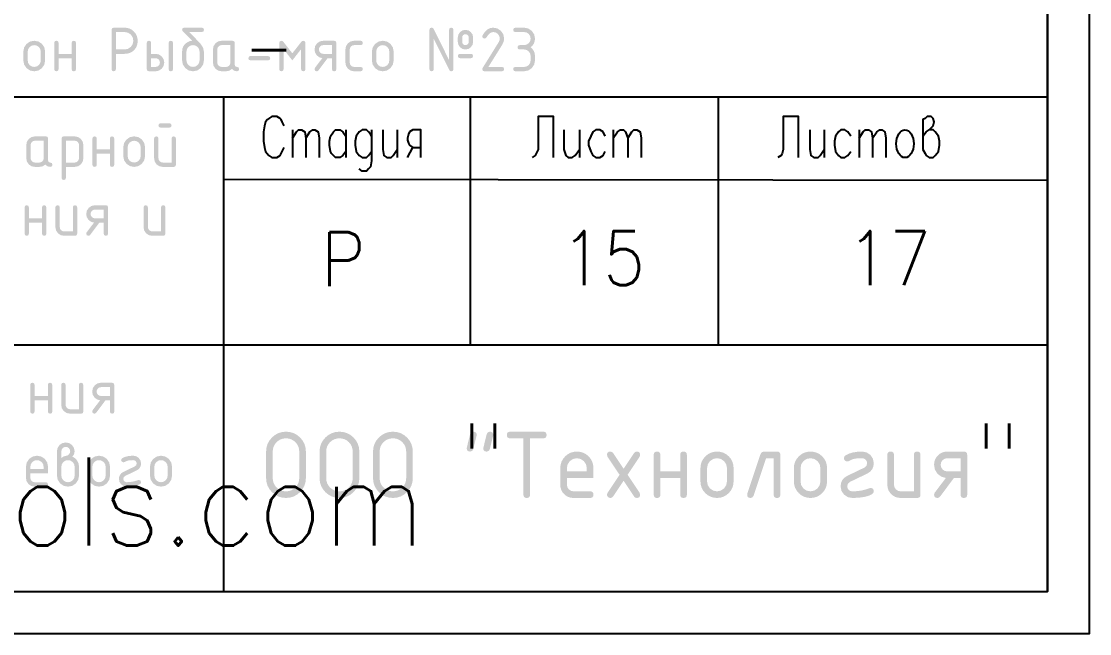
# Model space of a CAD drawing. Header units: millimetres. Extents: x 0 to 420, y 0 to 297.
# Drawn here: x 376.11 to 420.07, y 0 to 25.21 of the extents above; entities that cross this region are included whole.
import ezdxf

# ---------------------------------------------------------------- set-up
doc = ezdxf.new("R2010")
doc.units = ezdxf.units.MM
doc.layers.get('0').update_dxf_attribs({"linetype": 'CONTINUOUS'})
doc.styles.get("Standard").update_dxf_attribs({"font": 'STANDARD'})

# ---------------------------------------------------------------- blocks, each defined once
blk = doc.blocks.new('ABViewer')
at = {"color": 0, "true_color": 0x000001, "insert": (0, 0), "char_height": 0.05, "attachment_point": 1}
blk.add_mtext('ABViewer 16 trial version - www.cadsofttools.com', dxfattribs=at)

msp = doc.modelspace()

# ---------------------------------------------------------------- hatches: boundary and pattern name
at = {"true_color": 0x000007}
h = msp.add_hatch(color=0, dxfattribs=at)
h.paths.add_polyline_path([(379.913331, 24.952871), (380.362571, 24.952871), (380.470463, 24.942966), (380.570035, 24.913321), (380.661235, 24.864039), (380.744012, 24.795223), (380.812742, 24.712446), (380.861834, 24.621246), (380.89129, 24.521674), (380.901109, 24.413782), (380.891712, 24.299569), (380.863557, 24.196672), (380.816695, 24.105041), (380.751178, 24.024624), (380.670769, 23.959193), (380.579199, 23.912521), (380.476466, 23.884555), (380.362571, 23.875245), (380.003179, 23.875245), (380.003179, 23.246308), (379.980579, 23.178853), (379.913331, 23.15646), (379.845876, 23.178853), (379.823483, 23.246308), (379.823483, 24.863023), (379.845876, 24.930271)], flags=0)
h.paths.add_polyline_path([(380.003179, 24.773175), (380.003179, 24.05439), (380.362571, 24.05439), (380.501477, 24.080435), (380.617233, 24.15857), (380.695367, 24.274394), (380.721412, 24.413782), (380.695367, 24.552964), (380.617233, 24.668995), (380.501477, 24.74713), (380.362571, 24.773175)], flags=0)
h = msp.add_hatch(color=0, dxfattribs=at)
h.paths.add_polyline_path([(383.626227, 23.964542), (383.626227, 23.605701), (383.593292, 23.432619), (383.495038, 23.287649), (383.349931, 23.189189), (383.177538, 23.15646), (383.004457, 23.189189), (382.859487, 23.287649), (382.761026, 23.432619), (382.728298, 23.605701), (382.728298, 23.964542), (382.742784, 24.091054), (382.786313, 24.199428), (382.858987, 24.289716), (382.960911, 24.361968), (383.053859, 24.400691), (383.140607, 24.413782), (382.745937, 24.808452), (382.728298, 24.861369), (382.750691, 24.929858), (382.818146, 24.952871), (383.538033, 24.952871), (383.605281, 24.930271), (383.627881, 24.863023), (383.605281, 24.795568), (383.538033, 24.773175), (383.027608, 24.773175), (383.479604, 24.298027), (383.589503, 24.137072)], flags=0)
h.paths.add_polyline_path([(383.446531, 23.605701), (383.446531, 23.964542), (383.426756, 24.067964), (383.367707, 24.155262), (383.280478, 24.214311), (383.177538, 24.234086), (383.073703, 24.214311), (382.986818, 24.155262), (382.927562, 24.067964), (382.907994, 23.964542), (382.907994, 23.605701), (382.927493, 23.501176), (382.986266, 23.414429), (383.073014, 23.355656), (383.177538, 23.336156), (383.280478, 23.355725), (383.367707, 23.41498), (383.426756, 23.501866)], flags=0)
h = msp.add_hatch(color=0, dxfattribs=at)
h.paths.add_polyline_path([(393.079554, 24.899403), (393.715105, 23.61893), (393.715105, 24.863023), (393.737498, 24.930271), (393.804953, 24.952871), (393.872201, 24.930271), (393.894801, 24.863023), (393.894801, 23.246308), (393.872201, 23.178853), (393.804953, 23.15646), (393.756653, 23.167622), (393.726129, 23.201109), (393.086719, 24.48985), (393.086719, 23.246308), (393.06412, 23.178853), (392.996871, 23.15646), (392.929416, 23.178853), (392.907023, 23.246308), (392.907023, 24.863023), (392.929416, 24.930271), (392.996871, 24.952871), (393.046067, 24.939366)], flags=0)
h.paths.add_polyline_path([(394.613586, 23.695549), (394.164345, 23.695549), (394.09689, 23.717942), (394.074497, 23.785397), (394.09689, 23.852645), (394.164345, 23.875245), (394.613586, 23.875245), (394.680834, 23.852645), (394.703434, 23.785397), (394.680834, 23.717942)], flags=0)
h.paths.add_polyline_path([(394.523738, 24.369134), (394.523738, 24.54883), (394.513816, 24.600162), (394.48405, 24.643639), (394.440504, 24.673405), (394.38869, 24.683327), (394.336876, 24.673405), (394.29333, 24.643639), (394.26384, 24.600162), (394.254193, 24.54883), (394.254193, 24.369134), (394.26384, 24.316148), (394.29333, 24.272671), (394.336876, 24.243663), (394.38869, 24.234086), (394.440504, 24.243732), (394.48405, 24.273222), (394.513816, 24.317044)], flags=0)
h.paths.add_polyline_path([(394.703434, 24.369134), (394.680352, 24.248073), (394.611381, 24.146443), (394.509544, 24.077265), (394.38869, 24.05439), (394.267629, 24.077265), (394.165999, 24.146443), (394.097304, 24.248073), (394.074497, 24.369134), (394.074497, 24.54883), (394.097304, 24.669615), (394.165999, 24.77097), (394.267629, 24.839941), (394.38869, 24.863023), (394.509544, 24.839941), (394.611381, 24.77097), (394.680352, 24.669615), (394.703434, 24.54883)], flags=0)
for points in [[(395.53206, 24.952871), (395.704453, 24.919867), (395.84956, 24.82113), (395.947814, 24.676023), (395.980749, 24.50363), (395.960217, 24.374991), (395.89917, 24.24511), (395.333072, 23.336156), (395.890901, 23.336156), (395.95815, 23.313557), (395.980749, 23.246308), (395.95815, 23.178853), (395.890901, 23.15646), (395.172668, 23.15646), (395.105213, 23.178853), (395.08282, 23.246308), (395.097703, 23.298123), (395.756405, 24.355353), (395.789891, 24.428458), (395.801053, 24.50363), (395.781278, 24.607052), (395.72223, 24.694351), (395.635, 24.7534), (395.53206, 24.773175), (395.457121, 24.759024), (395.38523, 24.716606), (395.316337, 24.645973), (395.250389, 24.547176), (395.218557, 24.514448), (395.172668, 24.50363), (395.105213, 24.526024), (395.08282, 24.593478), (395.091088, 24.63041), (395.181229, 24.771487), (395.284702, 24.872256), (395.401612, 24.932717)], [(396.801509, 24.05439), (396.621813, 24.05439), (396.554358, 24.076783), (396.531965, 24.144238), (396.554358, 24.211486), (396.621813, 24.234086), (396.801509, 24.234086), (396.905345, 24.253585), (396.99223, 24.312359), (397.050797, 24.399106), (397.070503, 24.50363), (397.050728, 24.607052), (396.991679, 24.694351), (396.904449, 24.7534), (396.801509, 24.773175), (396.442117, 24.773175), (396.374662, 24.795568), (396.352269, 24.863023), (396.374662, 24.930271), (396.442117, 24.952871), (396.801509, 24.952871), (396.973902, 24.919798), (397.119009, 24.820579), (397.217264, 24.675334), (397.250199, 24.50363), (397.238942, 24.397401), (397.205206, 24.302023), (397.149042, 24.217601), (397.070503, 24.144238), (397.149042, 24.070651), (397.205206, 23.986315), (397.238942, 23.89123), (397.250199, 23.785397), (397.250199, 23.605701), (397.217126, 23.432619), (397.117907, 23.287649), (396.972731, 23.189189), (396.801509, 23.15646), (396.442117, 23.15646), (396.374662, 23.178853), (396.352269, 23.246308), (396.374662, 23.313557), (396.442117, 23.336156), (396.801509, 23.336156), (396.905345, 23.355656), (396.99223, 23.414429), (397.050797, 23.501176), (397.070503, 23.605701), (397.070503, 23.785397), (397.050728, 23.888336), (396.991679, 23.975566), (396.904449, 24.034615)], [(377.644424, 23.695549), (377.644424, 23.246308), (377.621824, 23.178853), (377.554576, 23.15646), (377.487121, 23.178853), (377.464728, 23.246308), (377.464728, 24.323934), (377.487121, 24.391182), (377.554576, 24.413782), (377.621824, 24.391182), (377.644424, 24.323934), (377.644424, 23.875245), (378.182961, 23.875245), (378.182961, 24.323934), (378.205354, 24.391182), (378.272809, 24.413782), (378.340058, 24.391182), (378.362657, 24.323934), (378.362657, 23.246308), (378.340058, 23.178853), (378.272809, 23.15646), (378.205354, 23.178853), (378.182961, 23.246308), (378.182961, 23.695549)], [(387.265192, 23.605701), (386.905799, 24.065414), (386.905799, 23.246308), (386.883199, 23.178853), (386.815951, 23.15646), (386.748496, 23.178853), (386.726103, 23.246308), (386.726103, 24.323934), (386.748496, 24.391182), (386.815951, 24.413782), (386.860668, 24.399382), (386.905799, 24.356456), (387.265192, 23.896742), (387.624033, 24.356456), (387.668957, 24.399382), (387.713881, 24.413782), (387.781129, 24.391182), (387.803729, 24.323934), (387.803729, 23.246308), (387.781129, 23.178853), (387.713881, 23.15646), (387.646426, 23.178853), (387.624033, 23.246308), (387.624033, 24.065414)], [(389.627656, 24.05439), (389.627656, 23.515853), (389.640885, 23.447088), (389.680573, 23.389073), (389.738588, 23.349386), (389.807352, 23.336156), (390.076345, 23.336156), (390.143593, 23.313557), (390.166193, 23.246308), (390.143593, 23.178853), (390.076345, 23.15646), (389.807352, 23.15646), (389.667964, 23.182505), (389.55214, 23.26064), (389.474005, 23.376464), (389.44796, 23.515853), (389.44796, 24.05439), (389.474005, 24.193572), (389.55214, 24.309603), (389.667964, 24.387737), (389.807352, 24.413782), (390.076345, 24.413782), (390.143593, 24.391182), (390.166193, 24.323934), (390.143593, 24.256479), (390.076345, 24.234086), (389.807352, 24.234086), (389.737899, 24.220926), (389.680021, 24.181721), (389.64061, 24.12343)], [(386.264735, 23.605701), (385.546502, 23.605701), (385.479047, 23.628094), (385.456654, 23.695549), (385.479047, 23.762797), (385.546502, 23.785397), (386.264735, 23.785397), (386.331984, 23.762797), (386.354583, 23.695549), (386.331984, 23.628094)], [(379.217555, 19.758422), (379.217555, 19.309181), (379.194955, 19.241726), (379.127707, 19.219333), (379.060252, 19.241726), (379.037859, 19.309181), (379.037859, 20.386807), (379.060252, 20.454055), (379.127707, 20.476655), (379.194955, 20.454055), (379.217555, 20.386807), (379.217555, 19.938118), (379.756092, 19.938118), (379.756092, 20.386807), (379.778485, 20.454055), (379.84594, 20.476655), (379.913189, 20.454055), (379.935788, 20.386807), (379.935788, 19.309181), (379.913189, 19.241726), (379.84594, 19.219333), (379.778485, 19.241726), (379.756092, 19.309181), (379.756092, 19.758422)], [(376.424619, 16.921961), (376.424619, 16.472721), (376.40202, 16.405266), (376.334771, 16.382873), (376.267316, 16.405266), (376.244923, 16.472721), (376.244923, 17.550347), (376.267316, 17.617595), (376.334771, 17.640195), (376.40202, 17.617595), (376.424619, 17.550347), (376.424619, 17.101658), (376.963157, 17.101658), (376.963157, 17.550347), (376.98555, 17.617595), (377.053005, 17.640195), (377.120253, 17.617595), (377.142853, 17.550347), (377.142853, 16.472721), (377.120253, 16.405266), (377.053005, 16.382873), (376.98555, 16.405266), (376.963157, 16.472721), (376.963157, 16.921961)], [(378.412302, 17.550347), (378.412302, 16.472721), (378.389702, 16.405266), (378.322454, 16.382873), (377.873765, 16.382873), (377.734376, 16.408918), (377.618552, 16.487053), (377.540417, 16.602877), (377.514372, 16.742265), (377.514372, 17.550347), (377.536766, 17.617595), (377.60422, 17.640195), (377.671469, 17.617595), (377.694069, 17.550347), (377.694069, 16.742265), (377.707298, 16.673501), (377.746985, 16.615486), (377.805001, 16.575798), (377.873765, 16.562569), (378.232606, 16.562569), (378.232606, 17.550347), (378.254999, 17.617595), (378.322454, 17.640195), (378.389702, 17.617595)], [(382.040506, 17.550347), (382.040506, 16.472721), (382.017906, 16.405266), (381.950658, 16.382873), (381.501969, 16.382873), (381.36258, 16.408918), (381.246756, 16.487053), (381.168621, 16.602877), (381.142577, 16.742265), (381.142577, 17.550347), (381.16497, 17.617595), (381.232425, 17.640195), (381.299673, 17.617595), (381.322273, 17.550347), (381.322273, 16.742265), (381.335502, 16.673501), (381.375189, 16.615486), (381.433205, 16.575798), (381.501969, 16.562569), (381.86081, 16.562569), (381.86081, 17.550347), (381.883203, 17.617595), (381.950658, 17.640195), (382.017906, 17.617595)], [(376.659814, 9.604571), (376.659814, 9.149818), (376.637077, 9.081605), (376.568864, 9.058868), (376.500651, 9.081605), (376.477913, 9.149818), (376.477913, 10.241224), (376.500651, 10.309437), (376.568864, 10.332175), (376.637077, 10.309437), (376.659814, 10.241224), (376.659814, 9.786472), (377.205518, 9.786472), (377.205518, 10.241224), (377.228255, 10.309437), (377.296468, 10.332175), (377.364681, 10.309437), (377.387419, 10.241224), (377.387419, 9.149818), (377.364681, 9.081605), (377.296468, 9.058868), (377.228255, 9.081605), (377.205518, 9.149818), (377.205518, 9.604571)], [(378.663245, 10.241224), (378.663245, 9.149818), (378.640507, 9.081605), (378.572294, 9.058868), (378.117541, 9.058868), (377.976499, 9.08505), (377.859022, 9.16415), (377.779922, 9.281628), (377.753739, 9.42267), (377.753739, 10.241224), (377.776477, 10.309437), (377.84469, 10.332175), (377.912903, 10.309437), (377.93564, 10.241224), (377.93564, 9.42267), (377.948939, 9.353285), (377.989108, 9.294237), (378.048157, 9.254067), (378.117541, 9.240769), (378.481344, 9.240769), (378.481344, 10.241224), (378.504081, 10.309437), (378.572294, 10.332175), (378.640507, 10.309437)], [(396.090654, 8.179773), (396.099146, 8.239183), (396.124691, 8.281748), (396.167393, 8.307362), (396.227355, 8.315923), (397.591613, 8.315923), (397.651023, 8.307362), (397.693588, 8.281748), (397.719202, 8.239183), (397.727763, 8.179773), (397.719202, 8.119811), (397.693588, 8.077109), (397.651023, 8.051564), (397.591613, 8.043071), (397.04591, 8.043071), (397.04591, 5.724109), (397.03734, 5.664147), (397.011665, 5.621445), (396.968938, 5.595899), (396.909208, 5.587407), (396.849565, 5.595899), (396.807027, 5.621445), (396.781542, 5.664147), (396.773058, 5.724109), (396.773058, 8.043071), (396.227355, 8.043071), (396.167393, 8.051564), (396.124691, 8.077109), (396.099146, 8.119811)], [(401.060916, 6.542663), (401.554805, 5.800176), (401.577405, 5.724109), (401.568844, 5.664147), (401.543229, 5.621445), (401.500665, 5.595899), (401.441255, 5.587407), (401.375522, 5.602359), (401.327153, 5.64749), (400.895552, 6.29627), (400.463399, 5.64749), (400.415305, 5.602359), (400.349848, 5.587407), (400.297483, 5.597398), (400.253386, 5.627646), (400.223138, 5.671743), (400.213147, 5.724109), (400.235747, 5.800176), (400.730187, 6.542663), (400.235747, 7.284599), (400.213147, 7.361218), (400.221639, 7.420629), (400.247185, 7.463193), (400.289887, 7.488807), (400.349848, 7.497368), (400.415305, 7.48221), (400.463399, 7.437286), (400.895552, 6.79071), (401.327153, 7.437286), (401.375522, 7.48221), (401.441255, 7.497368), (401.500665, 7.488911), (401.543229, 7.463606), (401.568844, 7.421559), (401.577405, 7.362872), (401.554805, 7.284599)], [(402.408692, 6.405962), (402.408692, 5.724109), (402.400131, 5.664147), (402.374517, 5.621445), (402.331952, 5.595899), (402.272542, 5.587407), (402.21258, 5.595899), (402.169878, 5.621445), (402.144333, 5.664147), (402.13584, 5.724109), (402.13584, 7.361218), (402.144333, 7.420629), (402.169878, 7.463193), (402.21258, 7.488807), (402.272542, 7.497368), (402.331952, 7.488807), (402.374517, 7.463193), (402.400131, 7.420629), (402.408692, 7.361218), (402.408692, 6.678814), (403.227247, 6.678814), (403.227247, 7.361218), (403.235739, 7.420629), (403.261284, 7.463193), (403.303986, 7.488807), (403.363948, 7.497368), (403.423359, 7.488807), (403.465923, 7.463193), (403.491537, 7.420629), (403.500098, 7.361218), (403.500098, 5.724109), (403.491537, 5.664147), (403.465923, 5.621445), (403.423359, 5.595899), (403.363948, 5.587407), (403.303986, 5.595899), (403.261284, 5.621445), (403.235739, 5.664147), (403.227247, 5.724109), (403.227247, 6.405962)], [(406.663632, 7.497368), (407.209335, 7.497368), (407.268746, 7.488807), (407.31131, 7.463193), (407.336924, 7.420629), (407.345485, 7.361218), (407.345485, 5.724109), (407.336924, 5.664147), (407.31131, 5.621445), (407.268746, 5.595899), (407.209335, 5.587407), (407.149373, 5.595899), (407.106671, 5.621445), (407.081126, 5.664147), (407.072634, 5.724109), (407.072634, 7.224517), (406.760646, 7.224517), (406.245811, 5.680563), (406.198199, 5.610627), (406.117929, 5.587407), (406.057967, 5.596003), (406.015265, 5.621858), (405.989719, 5.665077), (405.981227, 5.725762), (405.987291, 5.767103), (406.52693, 7.386023), (406.579778, 7.469394)], [(411.054722, 5.99696), (411.114132, 5.988391), (411.156697, 5.962716), (411.182311, 5.919988), (411.190872, 5.860259), (411.171579, 5.790461), (411.114253, 5.73844), (410.965011, 5.672286), (410.780217, 5.625097), (410.559868, 5.596821), (410.303967, 5.587407), (410.120136, 5.622203), (409.966072, 5.726865), (409.86141, 5.880929), (409.826614, 6.06476), (409.843667, 6.204062), (409.894827, 6.322591), (409.980093, 6.420242), (410.099466, 6.496913), (410.806675, 6.838115), (410.890046, 6.910048), (410.91802, 7.020016), (410.902862, 7.098426), (410.857938, 7.164434), (410.79193, 7.209358), (410.713519, 7.224517), (410.51019, 7.217213), (410.368459, 7.195853), (410.27048, 7.16154), (410.163407, 7.104903), (410.099466, 7.088367), (410.048961, 7.098702), (410.004657, 7.129708), (409.973651, 7.174012), (409.963315, 7.224517), (409.98123, 7.291627), (410.035525, 7.344682), (410.167816, 7.411327), (410.324913, 7.459059), (410.506814, 7.487774), (410.713519, 7.497368), (410.897143, 7.462366), (411.051414, 7.357911), (411.15587, 7.203639), (411.190872, 7.020016), (411.173629, 6.880481), (411.12197, 6.761978), (411.035998, 6.664456), (410.915815, 6.587863), (410.215221, 6.251071), (410.128404, 6.176519), (410.099466, 6.06476), (410.114417, 5.986349), (410.159548, 5.920341), (410.225556, 5.875211), (410.303967, 5.860259), (410.497124, 5.868122), (410.678035, 5.891747), (410.846647, 5.931185), (411.002908, 5.986487)], [(413.113565, 7.361218), (413.113565, 5.724109), (413.105004, 5.664147), (413.07939, 5.621445), (413.036826, 5.595899), (412.977415, 5.587407), (412.295011, 5.587407), (412.184621, 5.597243), (412.083275, 5.626819), (411.990921, 5.676239), (411.907506, 5.745606), (411.838139, 5.82902), (411.788719, 5.921375), (411.759143, 6.022721), (411.749308, 6.13311), (411.749308, 7.361218), (411.7578, 7.420629), (411.783345, 7.463193), (411.826047, 7.488807), (411.886009, 7.497368), (411.94542, 7.488807), (411.987984, 7.463193), (412.013598, 7.420629), (412.022159, 7.361218), (412.022159, 6.13311), (412.042141, 6.029275), (412.102637, 5.940736), (412.191175, 5.88024), (412.295011, 5.860259), (412.840714, 5.860259), (412.840714, 7.361218), (412.849206, 7.420629), (412.874751, 7.463193), (412.917453, 7.488807), (412.977415, 7.497368), (413.036826, 7.488807), (413.07939, 7.463193), (413.105004, 7.420629)], [(380.948408, 6.325926), (381.016621, 6.303188), (381.039358, 6.234975), (381.026612, 6.18826), (380.988647, 6.153946), (380.889126, 6.109815), (380.765887, 6.078292), (380.618979, 6.059379), (380.448456, 6.053074), (380.32581, 6.076294), (380.223009, 6.146229), (380.153073, 6.249031), (380.129853, 6.371676), (380.141222, 6.464384), (380.175328, 6.543242), (380.232173, 6.608251), (380.311754, 6.659411), (380.783043, 6.887063), (380.838854, 6.935087), (380.857457, 7.00833), (380.84726, 7.06042), (380.817219, 7.104242), (380.773397, 7.134283), (380.721307, 7.14448), (380.585639, 7.139588), (380.490899, 7.125188), (380.354749, 7.064554), (380.311754, 7.05353), (380.248364, 7.08109), (380.220804, 7.14448), (380.232862, 7.189198), (380.269311, 7.224406), (380.357376, 7.268943), (380.462029, 7.300819), (380.583322, 7.319982), (380.721307, 7.326381), (380.843677, 7.302955), (380.946203, 7.233226), (381.015932, 7.1307), (381.039358, 7.00833), (381.027895, 6.915226), (380.993539, 6.836075), (380.936341, 6.77098), (380.856355, 6.720044), (380.388924, 6.4957), (380.330909, 6.445677), (380.311754, 6.371676), (380.321676, 6.318829), (380.351442, 6.274663), (380.395608, 6.244897), (380.448456, 6.234975), (380.697674, 6.256059), (380.914233, 6.319311)]]:
    msp.add_hatch(color=0, dxfattribs=at).paths.add_polyline_path(points, flags=0)
h = msp.add_hatch(color=0, dxfattribs=at)
h.paths.add_polyline_path([(376.195278, 23.605701), (376.195278, 23.964542), (376.228007, 24.137417), (376.326468, 24.282593), (376.471437, 24.380847), (376.644519, 24.413782), (376.818496, 24.381192), (376.963121, 24.283695), (377.060618, 24.139001), (377.093208, 23.964542), (377.093208, 23.605701), (377.060273, 23.432619), (376.962019, 23.287649), (376.816912, 23.189189), (376.644519, 23.15646), (376.471437, 23.189189), (376.326468, 23.287649), (376.228007, 23.432619)], flags=0)
h.paths.add_polyline_path([(376.913512, 23.605701), (376.913512, 23.964542), (376.893737, 24.067964), (376.834688, 24.155262), (376.747458, 24.214311), (376.644519, 24.234086), (376.540684, 24.214311), (376.453798, 24.155262), (376.394543, 24.067964), (376.374975, 23.964542), (376.374975, 23.605701), (376.394474, 23.501176), (376.453247, 23.414429), (376.539995, 23.355656), (376.644519, 23.336156), (376.747458, 23.355725), (376.834688, 23.41498), (376.893737, 23.501866)], flags=0)
h = msp.add_hatch(color=0, dxfattribs=at)
h.paths.add_polyline_path([(381.994124, 23.515853), (381.968079, 23.376464), (381.889944, 23.26064), (381.774189, 23.182505), (381.635283, 23.15646), (381.365738, 23.15646), (381.298283, 23.178853), (381.27589, 23.246308), (381.27589, 24.323934), (381.298283, 24.391182), (381.365738, 24.413782), (381.432987, 24.391182), (381.455586, 24.323934), (381.455586, 23.875245), (381.635283, 23.875245), (381.774189, 23.8492), (381.889944, 23.771065), (381.968079, 23.655034)], flags=0)
h.paths.add_polyline_path([(381.814979, 23.515853), (381.801887, 23.585788), (381.763164, 23.643735), (381.705218, 23.682457), (381.635283, 23.695549), (381.455586, 23.695549), (381.455586, 23.336156), (381.635283, 23.336156), (381.704047, 23.34911), (381.762062, 23.388522), (381.80175, 23.446399)], flags=0)
h.paths.add_polyline_path([(382.17382, 24.323934), (382.196213, 24.391182), (382.263668, 24.413782), (382.330916, 24.391182), (382.353516, 24.323934), (382.353516, 23.246308), (382.330916, 23.178853), (382.263668, 23.15646), (382.196213, 23.178853), (382.17382, 23.246308)], flags=0)
h = msp.add_hatch(color=0, dxfattribs=at)
h.paths.add_polyline_path([(384.71598, 24.234086), (384.357139, 24.234086), (384.287686, 24.220926), (384.229809, 24.181721), (384.190397, 24.12343), (384.177443, 24.05439), (384.177443, 23.515853), (384.190672, 23.447088), (384.23036, 23.389073), (384.288375, 23.349386), (384.357139, 23.336156), (384.536836, 23.336156), (384.6056, 23.34911), (384.663615, 23.388522), (384.70282, 23.446399), (384.71598, 23.515853)], flags=0)
h.paths.add_polyline_path([(385.075373, 23.246308), (385.052773, 23.178853), (384.985525, 23.15646), (384.871354, 23.180162), (384.779921, 23.25182), (384.669541, 23.180162), (384.536836, 23.15646), (384.357139, 23.15646), (384.217751, 23.182505), (384.101927, 23.26064), (384.023792, 23.376464), (383.997747, 23.515853), (383.997747, 24.05439), (384.023792, 24.193572), (384.101927, 24.309603), (384.217751, 24.387737), (384.357139, 24.413782), (384.805829, 24.413782), (384.873077, 24.391182), (384.895677, 24.323934), (384.895677, 23.426005), (384.91807, 23.35855), (384.985525, 23.336156), (385.052773, 23.313557)], flags=0)
h = msp.add_hatch(color=0, dxfattribs=at)
h.paths.add_polyline_path([(388.498215, 23.698305), (388.371367, 23.735443), (388.26891, 23.815162), (388.200973, 23.925268), (388.178511, 24.05439), (388.204555, 24.193572), (388.28269, 24.309603), (388.398514, 24.387737), (388.537903, 24.413782), (388.986592, 24.413782), (389.05384, 24.391182), (389.07644, 24.323934), (389.07644, 23.246308), (389.05384, 23.178853), (388.986592, 23.15646), (388.919137, 23.178853), (388.896744, 23.246308), (388.896744, 23.695549), (388.714843, 23.695549), (388.340568, 23.193392), (388.308597, 23.165624), (388.268359, 23.15646), (388.200904, 23.178853), (388.178511, 23.246308), (388.196149, 23.300879)], flags=0)
h.paths.add_polyline_path([(388.358207, 24.05439), (388.371436, 23.986108), (388.411123, 23.928162), (388.469139, 23.888474), (388.537903, 23.875245), (388.896744, 23.875245), (388.896744, 24.234086), (388.537903, 24.234086), (388.46845, 24.220926), (388.410572, 24.181721), (388.37116, 24.12343)], flags=0)
h = msp.add_hatch(color=0, dxfattribs=at)
h.paths.add_polyline_path([(390.537265, 23.605701), (390.537265, 23.964542), (390.569994, 24.137417), (390.668455, 24.282593), (390.813424, 24.380847), (390.986506, 24.413782), (391.160483, 24.381192), (391.305108, 24.283695), (391.402605, 24.139001), (391.435195, 23.964542), (391.435195, 23.605701), (391.40226, 23.432619), (391.304006, 23.287649), (391.158899, 23.189189), (390.986506, 23.15646), (390.813424, 23.189189), (390.668455, 23.287649), (390.569994, 23.432619)], flags=0)
h.paths.add_polyline_path([(391.255499, 23.605701), (391.255499, 23.964542), (391.235724, 24.067964), (391.176675, 24.155262), (391.089445, 24.214311), (390.986506, 24.234086), (390.882671, 24.214311), (390.795785, 24.155262), (390.73653, 24.067964), (390.716962, 23.964542), (390.716962, 23.605701), (390.736461, 23.501176), (390.795234, 23.414429), (390.881982, 23.355656), (390.986506, 23.336156), (391.089445, 23.355725), (391.176675, 23.41498), (391.235724, 23.501866)], flags=0)
h = msp.add_hatch(color=0, dxfattribs=at)
h.paths.add_polyline_path([(382.474687, 20.386807), (382.474687, 19.309181), (382.452087, 19.241726), (382.384839, 19.219333), (381.93615, 19.219333), (381.796761, 19.245378), (381.680937, 19.323513), (381.602802, 19.439337), (381.576757, 19.578726), (381.576757, 20.386807), (381.59915, 20.454055), (381.666605, 20.476655), (381.733854, 20.454055), (381.756453, 20.386807), (381.756453, 19.578726), (381.769683, 19.509962), (381.80937, 19.451946), (381.867385, 19.412259), (381.93615, 19.399029), (382.294991, 19.399029), (382.294991, 20.386807), (382.317384, 20.454055), (382.384839, 20.476655), (382.452087, 20.454055)], flags=0)
h.paths.add_polyline_path([(382.20404, 20.836048), (381.846301, 20.836048), (381.778846, 20.858441), (381.756453, 20.925896), (381.778846, 20.993144), (381.846301, 21.015744), (382.20404, 21.015744), (382.271288, 20.993144), (382.293888, 20.925896), (382.271288, 20.858441)], flags=0)
h = msp.add_hatch(color=0, dxfattribs=at)
h.paths.add_polyline_path([(377.034235, 20.296959), (376.675394, 20.296959), (376.605941, 20.283799), (376.548064, 20.244594), (376.508652, 20.186303), (376.495698, 20.117263), (376.495698, 19.578726), (376.508927, 19.509962), (376.548615, 19.451946), (376.60663, 19.412259), (376.675394, 19.399029), (376.85509, 19.399029), (376.923855, 19.411983), (376.98187, 19.451395), (377.021075, 19.509272), (377.034235, 19.578726)], flags=0)
h.paths.add_polyline_path([(377.393628, 19.309181), (377.371028, 19.241726), (377.30378, 19.219333), (377.189609, 19.243036), (377.098176, 19.314693), (376.987796, 19.243036), (376.85509, 19.219333), (376.675394, 19.219333), (376.536006, 19.245378), (376.420182, 19.323513), (376.342047, 19.439337), (376.316002, 19.578726), (376.316002, 20.117263), (376.342047, 20.256445), (376.420182, 20.372476), (376.536006, 20.45061), (376.675394, 20.476655), (377.124084, 20.476655), (377.191332, 20.454055), (377.213932, 20.386807), (377.213932, 19.488878), (377.236325, 19.421423), (377.30378, 19.399029), (377.371028, 19.37643)], flags=0)
h = msp.add_hatch(color=0, dxfattribs=at)
h.paths.add_polyline_path([(377.768409, 20.386807), (377.790803, 20.454055), (377.858258, 20.476655), (378.307498, 20.476655), (378.446404, 20.45061), (378.562159, 20.372476), (378.640294, 20.256445), (378.666339, 20.117263), (378.666339, 19.578726), (378.640294, 19.439819), (378.562159, 19.324064), (378.446404, 19.245447), (378.307498, 19.219333), (377.948106, 19.219333), (377.948106, 18.770093), (377.925506, 18.702845), (377.858258, 18.680245), (377.790803, 18.702845), (377.768409, 18.770093)], flags=0)
h.paths.add_polyline_path([(377.948106, 20.296959), (377.948106, 19.399029), (378.307498, 19.399029), (378.376262, 19.411983), (378.434278, 19.451395), (378.473483, 19.509272), (378.486643, 19.578726), (378.486643, 20.117263), (378.473552, 20.187405), (378.434829, 20.245145), (378.377365, 20.283868), (378.307498, 20.296959)], flags=0)
h = msp.add_hatch(color=0, dxfattribs=at)
h.paths.add_polyline_path([(380.307308, 19.668574), (380.307308, 20.027415), (380.340036, 20.20029), (380.438497, 20.345466), (380.583467, 20.44372), (380.756548, 20.476655), (380.930526, 20.444065), (381.075151, 20.346568), (381.172647, 20.201874), (381.205238, 20.027415), (381.205238, 19.668574), (381.172303, 19.495492), (381.074048, 19.350522), (380.928941, 19.252062), (380.756548, 19.219333), (380.583467, 19.252062), (380.438497, 19.350522), (380.340036, 19.495492)], flags=0)
h.paths.add_polyline_path([(381.025541, 19.668574), (381.025541, 20.027415), (381.005767, 20.130837), (380.946718, 20.218135), (380.859488, 20.277184), (380.756548, 20.296959), (380.652713, 20.277184), (380.565828, 20.218135), (380.506572, 20.130837), (380.487004, 20.027415), (380.487004, 19.668574), (380.506503, 19.56405), (380.565277, 19.477302), (380.652024, 19.418529), (380.756548, 19.399029), (380.859488, 19.418598), (380.946718, 19.477853), (381.005767, 19.564739)], flags=0)
h = msp.add_hatch(color=0, dxfattribs=at)
h.paths.add_polyline_path([(379.103527, 16.924718), (378.976678, 16.961856), (378.874221, 17.041575), (378.806284, 17.15168), (378.783822, 17.280803), (378.809867, 17.419984), (378.888001, 17.536015), (379.003825, 17.61415), (379.143214, 17.640195), (379.591903, 17.640195), (379.659152, 17.617595), (379.681751, 17.550347), (379.681751, 16.472721), (379.659152, 16.405266), (379.591903, 16.382873), (379.524448, 16.405266), (379.502055, 16.472721), (379.502055, 16.921961), (379.320154, 16.921961), (378.945879, 16.419804), (378.913908, 16.392037), (378.87367, 16.382873), (378.806215, 16.405266), (378.783822, 16.472721), (378.801461, 16.527291)], flags=0)
h.paths.add_polyline_path([(378.963518, 17.280803), (378.976747, 17.212521), (379.016434, 17.154574), (379.07445, 17.114887), (379.143214, 17.101658), (379.502055, 17.101658), (379.502055, 17.460499), (379.143214, 17.460499), (379.073761, 17.447339), (379.015883, 17.408133), (378.976471, 17.349842)], flags=0)
h = msp.add_hatch(color=0, dxfattribs=at)
h.paths.add_polyline_path([(379.35368, 9.607327), (379.225178, 9.645085), (379.121067, 9.725838), (379.052372, 9.83739), (379.029565, 9.968373), (379.055748, 10.109415), (379.134848, 10.226893), (379.252325, 10.305785), (379.393368, 10.332175), (379.84812, 10.332175), (379.916333, 10.309437), (379.939071, 10.241224), (379.939071, 9.149818), (379.916333, 9.081605), (379.84812, 9.058868), (379.779907, 9.081605), (379.75717, 9.149818), (379.75717, 9.604571), (379.572513, 9.604571), (379.193828, 9.09635), (379.161513, 9.0681), (379.120516, 9.058868), (379.052303, 9.081605), (379.029565, 9.149818), (379.047756, 9.20494)], flags=0)
h.paths.add_polyline_path([(379.211467, 9.968373), (379.224765, 9.898989), (379.264934, 9.83994), (379.323983, 9.79977), (379.393368, 9.786472), (379.75717, 9.786472), (379.75717, 10.150274), (379.393368, 10.150274), (379.323088, 10.137045), (379.264383, 10.097357), (379.224696, 10.038653)], flags=0)
h = msp.add_hatch(color=0, dxfattribs=at)
h.paths.add_polyline_path([(387.549724, 6.405962), (387.549724, 7.497368), (387.53981, 7.607448), (387.510105, 7.70869), (387.460659, 7.801148), (387.391525, 7.884873), (387.3078, 7.954007), (387.215343, 8.003453), (387.1141, 8.033158), (387.00402, 8.043071), (386.893631, 8.033158), (386.792285, 8.003453), (386.69993, 7.954007), (386.616516, 7.884873), (386.547149, 7.801148), (386.497729, 7.70869), (386.468153, 7.607448), (386.458317, 7.497368), (386.458317, 6.405962), (386.468153, 6.295573), (386.497729, 6.194226), (386.547149, 6.101872), (386.616516, 6.018458), (386.69993, 5.949091), (386.792285, 5.899671), (386.893631, 5.870095), (387.00402, 5.860259), (387.1141, 5.870095), (387.215343, 5.899671), (387.3078, 5.949091), (387.391525, 6.018458), (387.460659, 6.101872), (387.510105, 6.194226), (387.53981, 6.295573)], flags=0)
h.paths.add_polyline_path([(387.822575, 6.405962), (387.807589, 6.242664), (387.76263, 6.091769), (387.6877, 5.953276), (387.582796, 5.827186), (387.456706, 5.722283), (387.318213, 5.647352), (387.167318, 5.602393), (387.00402, 5.587407), (386.840723, 5.602393), (386.689828, 5.647352), (386.551335, 5.722283), (386.425244, 5.827186), (386.320341, 5.953276), (386.24541, 6.091769), (386.200452, 6.242664), (386.185466, 6.405962), (386.185466, 7.497368), (386.200452, 7.660666), (386.24541, 7.811561), (386.320341, 7.950054), (386.425244, 8.076144), (386.551335, 8.181047), (386.689828, 8.255978), (386.840723, 8.300937), (387.00402, 8.315923), (387.168033, 8.300954), (387.319384, 8.256116), (387.458024, 8.181513), (387.583899, 8.077247), (387.688165, 7.951372), (387.762768, 7.812732), (387.807606, 7.661381), (387.822575, 7.497368)], flags=0)
h = msp.add_hatch(color=0, dxfattribs=at)
h.paths.add_polyline_path([(389.749524, 6.405962), (389.749524, 7.497368), (389.73961, 7.607448), (389.709905, 7.70869), (389.660459, 7.801148), (389.591325, 7.884873), (389.5076, 7.954007), (389.415143, 8.003453), (389.3139, 8.033158), (389.20382, 8.043071), (389.093431, 8.033158), (388.992085, 8.003453), (388.89973, 7.954007), (388.816316, 7.884873), (388.746949, 7.801148), (388.697529, 7.70869), (388.667953, 7.607448), (388.658117, 7.497368), (388.658117, 6.405962), (388.667953, 6.295573), (388.697529, 6.194226), (388.746949, 6.101872), (388.816316, 6.018458), (388.89973, 5.949091), (388.992085, 5.899671), (389.093431, 5.870095), (389.20382, 5.860259), (389.3139, 5.870095), (389.415143, 5.899671), (389.5076, 5.949091), (389.591325, 6.018458), (389.660459, 6.101872), (389.709905, 6.194226), (389.73961, 6.295573)], flags=0)
h.paths.add_polyline_path([(390.022375, 6.405962), (390.007389, 6.242664), (389.96243, 6.091769), (389.8875, 5.953276), (389.782596, 5.827186), (389.656506, 5.722283), (389.518013, 5.647352), (389.367118, 5.602393), (389.20382, 5.587407), (389.040523, 5.602393), (388.889628, 5.647352), (388.751135, 5.722283), (388.625044, 5.827186), (388.520141, 5.953276), (388.44521, 6.091769), (388.400252, 6.242664), (388.385266, 6.405962), (388.385266, 7.497368), (388.400252, 7.660666), (388.44521, 7.811561), (388.520141, 7.950054), (388.625044, 8.076144), (388.751135, 8.181047), (388.889628, 8.255978), (389.040523, 8.300937), (389.20382, 8.315923), (389.367833, 8.300954), (389.519184, 8.256116), (389.657824, 8.181513), (389.783699, 8.077247), (389.887965, 7.951372), (389.962568, 7.812732), (390.007406, 7.661381), (390.022375, 7.497368)], flags=0)
h = msp.add_hatch(color=0, dxfattribs=at)
h.paths.add_polyline_path([(391.949324, 6.405962), (391.949324, 7.497368), (391.93941, 7.607448), (391.909705, 7.70869), (391.860259, 7.801148), (391.791125, 7.884873), (391.7074, 7.954007), (391.614943, 8.003453), (391.5137, 8.033158), (391.40362, 8.043071), (391.293231, 8.033158), (391.191885, 8.003453), (391.09953, 7.954007), (391.016116, 7.884873), (390.946749, 7.801148), (390.897329, 7.70869), (390.867753, 7.607448), (390.857917, 7.497368), (390.857917, 6.405962), (390.867753, 6.295573), (390.897329, 6.194226), (390.946749, 6.101872), (391.016116, 6.018458), (391.09953, 5.949091), (391.191885, 5.899671), (391.293231, 5.870095), (391.40362, 5.860259), (391.5137, 5.870095), (391.614943, 5.899671), (391.7074, 5.949091), (391.791125, 6.018458), (391.860259, 6.101872), (391.909705, 6.194226), (391.93941, 6.295573)], flags=0)
h.paths.add_polyline_path([(392.222175, 6.405962), (392.207189, 6.242664), (392.16223, 6.091769), (392.0873, 5.953276), (391.982396, 5.827186), (391.856306, 5.722283), (391.717813, 5.647352), (391.566918, 5.602393), (391.40362, 5.587407), (391.240323, 5.602393), (391.089428, 5.647352), (390.950935, 5.722283), (390.824844, 5.827186), (390.719941, 5.953276), (390.64501, 6.091769), (390.600052, 6.242664), (390.585066, 6.405962), (390.585066, 7.497368), (390.600052, 7.660666), (390.64501, 7.811561), (390.719941, 7.950054), (390.824844, 8.076144), (390.950935, 8.181047), (391.089428, 8.255978), (391.240323, 8.300937), (391.40362, 8.315923), (391.567633, 8.300954), (391.718984, 8.256116), (391.857624, 8.181513), (391.983499, 8.077247), (392.087765, 7.951372), (392.162368, 7.812732), (392.207206, 7.661381), (392.222175, 7.497368)], flags=0)
h = msp.add_hatch(color=0, dxfattribs=at)
h.paths.add_polyline_path([(394.713655, 8.315923), (394.773384, 8.307465), (394.816112, 8.282161), (394.841787, 8.240114), (394.850357, 8.181426), (394.845947, 8.1467), (394.709797, 7.600997), (394.664321, 7.523138), (394.577505, 7.497368), (394.517543, 7.50586), (394.474841, 7.531406), (394.449296, 7.574108), (394.440804, 7.63407), (394.449589, 7.676444), (394.475944, 7.787032), (394.519869, 7.965832), (394.581363, 8.212846), (394.626839, 8.290016)], flags=0)
h.paths.add_polyline_path([(395.39606, 8.315923), (395.45547, 8.307465), (395.498034, 8.282161), (395.523649, 8.240114), (395.53221, 8.181426), (395.528351, 8.1467), (395.39165, 7.600997), (395.346175, 7.523138), (395.259358, 7.497368), (395.199715, 7.50586), (395.157177, 7.531406), (395.131692, 7.574108), (395.123208, 7.63407), (395.131993, 7.676444), (395.158348, 7.787032), (395.202273, 7.965832), (395.263768, 8.212846), (395.309243, 8.290016)], flags=0)
h = msp.add_hatch(color=0, dxfattribs=at)
h.paths.add_polyline_path([(377.760102, 7.235431), (377.870965, 7.303644), (377.97232, 7.326381), (378.026752, 7.34216), (378.077051, 7.389771), (378.112053, 7.449027), (378.123904, 7.508282), (378.110744, 7.579045), (378.071539, 7.637818), (378.012765, 7.677023), (377.942003, 7.690183), (377.871723, 7.676954), (377.813019, 7.637267), (377.773331, 7.578562), (377.760102, 7.508282)], flags=0)
h.paths.add_polyline_path([(378.214855, 7.28945), (378.327371, 7.221237), (378.413843, 7.122432), (378.469172, 7.002611), (378.487706, 6.871629), (378.487706, 6.507827), (378.454358, 6.332127), (378.354863, 6.185366), (378.207758, 6.086147), (378.032954, 6.053074), (377.857254, 6.086216), (377.710493, 6.185917), (377.611274, 6.333022), (377.578201, 6.507827), (377.578201, 7.508282), (377.604659, 7.649325), (377.684034, 7.766802), (377.801443, 7.845695), (377.942003, 7.872084), (378.083045, 7.84535), (378.200523, 7.7657), (378.279416, 7.64836), (378.305805, 7.508282), (378.283068, 7.384603)], flags=0)
h.paths.add_polyline_path([(378.305805, 6.507827), (378.305805, 6.871629), (378.285961, 6.976153), (378.22643, 7.064554), (378.138374, 7.124361), (378.032954, 7.14448), (377.927534, 7.124361), (377.839477, 7.064554), (377.779946, 6.976153), (377.760102, 6.871629), (377.760102, 6.507827), (377.779946, 6.402407), (377.839477, 6.31435), (377.927534, 6.254819), (378.032954, 6.234975), (378.138374, 6.254888), (378.22643, 6.314901), (378.285961, 6.402889)], flags=0)
h = msp.add_hatch(color=0, dxfattribs=at)
h.paths.add_polyline_path([(398.972858, 7.224517), (398.815279, 7.194407), (398.682919, 7.104352), (398.59314, 6.972129), (398.563305, 6.815515), (398.563305, 6.678814), (399.38186, 6.678814), (399.38186, 6.815515), (399.35175, 6.972129), (399.261695, 7.104352), (399.129472, 7.194407)], flags=0)
h.paths.add_polyline_path([(398.563305, 6.405962), (398.563305, 6.13311), (398.583287, 6.029275), (398.643783, 5.940736), (398.732322, 5.88024), (398.836157, 5.860259), (399.518561, 5.860259), (399.577972, 5.851698), (399.620536, 5.826084), (399.64615, 5.783519), (399.654711, 5.724109), (399.64615, 5.664147), (399.620536, 5.621445), (399.577972, 5.595899), (399.518561, 5.587407), (398.836157, 5.587407), (398.725767, 5.597243), (398.624421, 5.626819), (398.532067, 5.676239), (398.448652, 5.745606), (398.379285, 5.82902), (398.329865, 5.921375), (398.300289, 6.022721), (398.290454, 6.13311), (398.290454, 6.815515), (398.302873, 6.951648), (398.340201, 7.077342), (398.40254, 7.192701), (398.489994, 7.297828), (398.594897, 7.38505), (398.710342, 7.447414), (398.836329, 7.484871), (398.972858, 7.497368), (399.110731, 7.484983), (399.237441, 7.447897), (399.35299, 7.386212), (399.457376, 7.300033), (399.543555, 7.195647), (399.60524, 7.080098), (399.642326, 6.953388), (399.654711, 6.815515), (399.654711, 6.405962)], flags=0)
h = msp.add_hatch(color=0, dxfattribs=at)
h.paths.add_polyline_path([(404.058534, 6.269812), (404.058534, 6.815515), (404.070953, 6.951648), (404.108281, 7.077342), (404.17062, 7.192701), (404.258074, 7.297828), (404.362977, 7.38505), (404.478422, 7.447414), (404.604409, 7.484871), (404.740938, 7.497368), (404.878811, 7.484983), (405.005522, 7.447897), (405.12107, 7.386212), (405.225457, 7.300033), (405.311636, 7.195647), (405.37332, 7.080098), (405.410407, 6.953388), (405.422792, 6.815515), (405.422792, 6.269812), (405.410295, 6.133283), (405.372838, 6.007296), (405.310473, 5.89185), (405.223252, 5.786947), (405.118125, 5.699493), (405.002766, 5.637154), (404.877071, 5.599827), (404.740938, 5.587407), (404.604409, 5.599827), (404.478422, 5.637154), (404.362977, 5.699493), (404.258074, 5.786947), (404.17062, 5.89185), (404.108281, 6.007296), (404.070953, 6.133283)], flags=0)
h.paths.add_polyline_path([(405.14994, 6.269812), (405.14994, 6.815515), (405.11983, 6.972129), (405.029775, 7.104352), (404.897552, 7.194407), (404.740938, 7.224517), (404.58336, 7.194407), (404.450999, 7.104352), (404.36122, 6.972129), (404.331385, 6.815515), (404.331385, 6.269812), (404.360875, 6.111062), (404.449897, 5.97877), (404.582188, 5.889749), (404.740938, 5.860259), (404.897552, 5.890093), (405.029775, 5.979873), (405.11983, 6.112233)], flags=0)
h = msp.add_hatch(color=0, dxfattribs=at)
h.paths.add_polyline_path([(407.903921, 6.269812), (407.903921, 6.815515), (407.91634, 6.951648), (407.953668, 7.077342), (408.016007, 7.192701), (408.103461, 7.297828), (408.208364, 7.38505), (408.323809, 7.447414), (408.449796, 7.484871), (408.586325, 7.497368), (408.724198, 7.484983), (408.850909, 7.447897), (408.966457, 7.386212), (409.070843, 7.300033), (409.157022, 7.195647), (409.218707, 7.080098), (409.255793, 6.953388), (409.268178, 6.815515), (409.268178, 6.269812), (409.255681, 6.133283), (409.218225, 6.007296), (409.15586, 5.89185), (409.068639, 5.786947), (408.963511, 5.699493), (408.848152, 5.637154), (408.722458, 5.599827), (408.586325, 5.587407), (408.449796, 5.599827), (408.323809, 5.637154), (408.208364, 5.699493), (408.103461, 5.786947), (408.016007, 5.89185), (407.953668, 6.007296), (407.91634, 6.133283)], flags=0)
h.paths.add_polyline_path([(408.995327, 6.269812), (408.995327, 6.815515), (408.965217, 6.972129), (408.875162, 7.104352), (408.742939, 7.194407), (408.586325, 7.224517), (408.428747, 7.194407), (408.296386, 7.104352), (408.206607, 6.972129), (408.176772, 6.815515), (408.176772, 6.269812), (408.206262, 6.111062), (408.295284, 5.97877), (408.427575, 5.889749), (408.586325, 5.860259), (408.742939, 5.890093), (408.875162, 5.979873), (408.965217, 6.112233)], flags=0)
h = msp.add_hatch(color=0, dxfattribs=at)
h.paths.add_polyline_path([(414.157622, 6.410372), (413.965041, 6.467078), (413.809254, 6.587863), (413.706314, 6.755295), (413.672001, 6.951665), (413.681837, 7.061745), (413.711413, 7.162987), (413.760833, 7.255445), (413.8302, 7.339169), (413.913614, 7.408304), (414.005969, 7.45775), (414.107315, 7.487455), (414.217704, 7.497368), (414.900109, 7.497368), (414.959519, 7.488807), (415.002083, 7.463193), (415.027698, 7.420629), (415.036259, 7.361218), (415.036259, 5.724109), (415.027698, 5.664147), (415.002083, 5.621445), (414.959519, 5.595899), (414.900109, 5.587407), (414.840147, 5.595899), (414.797445, 5.621445), (414.771899, 5.664147), (414.763407, 5.724109), (414.763407, 6.405962), (414.486697, 6.405962), (413.917843, 5.64308), (413.869887, 5.601188), (413.808702, 5.587407), (413.74874, 5.595899), (413.706038, 5.621445), (413.680493, 5.664147), (413.672001, 5.724109), (413.69901, 5.806791)], flags=0)
h.paths.add_polyline_path([(413.944853, 6.951665), (413.964834, 6.84783), (414.02533, 6.759291), (414.113869, 6.698795), (414.217704, 6.678814), (414.763407, 6.678814), (414.763407, 7.224517), (414.217704, 7.224517), (414.112284, 7.204397), (414.024228, 7.14459), (413.964696, 7.056603)], flags=0)
h = msp.add_hatch(color=0, dxfattribs=at)
h.paths.add_polyline_path([(376.757128, 7.14448), (376.65219, 7.124361), (376.564202, 7.064554), (376.504189, 6.976153), (376.484276, 6.871629), (376.484276, 6.780678), (377.029979, 6.780678), (377.029979, 6.871629), (377.00986, 6.976153), (376.950053, 7.064554), (376.861652, 7.124361)], flags=0)
h.paths.add_polyline_path([(376.484276, 6.598777), (376.484276, 6.416876), (376.497574, 6.347492), (376.537744, 6.288443), (376.596793, 6.248273), (376.666177, 6.234975), (377.12093, 6.234975), (377.189143, 6.212237), (377.21188, 6.144024), (377.189143, 6.075812), (377.12093, 6.053074), (376.666177, 6.053074), (376.525135, 6.079257), (376.407657, 6.158356), (376.328558, 6.275834), (376.302375, 6.416876), (376.302375, 6.871629), (376.335517, 7.046433), (376.435218, 7.193538), (376.582323, 7.293033), (376.757128, 7.326381), (376.933723, 7.293377), (377.08014, 7.194641), (377.178876, 7.048224), (377.21188, 6.871629), (377.21188, 6.598777)], flags=0)
h = msp.add_hatch(color=0, dxfattribs=at)
h.paths.add_polyline_path([(378.854027, 6.507827), (378.854027, 6.871629), (378.887169, 7.046433), (378.98687, 7.193538), (379.133976, 7.293033), (379.30878, 7.326381), (379.485375, 7.293377), (379.631792, 7.194641), (379.730528, 7.048224), (379.763532, 6.871629), (379.763532, 6.507827), (379.730184, 6.333022), (379.630689, 6.185917), (379.483584, 6.086216), (379.30878, 6.053074), (379.133976, 6.086216), (378.98687, 6.185917), (378.887169, 6.333022)], flags=0)
h.paths.add_polyline_path([(379.581631, 6.507827), (379.581631, 6.871629), (379.561512, 6.976153), (379.501705, 7.064554), (379.413304, 7.124361), (379.30878, 7.14448), (379.203842, 7.124361), (379.115854, 7.064554), (379.055841, 6.976153), (379.035928, 6.871629), (379.035928, 6.507827), (379.055772, 6.402407), (379.115303, 6.31435), (379.20336, 6.254819), (379.30878, 6.234975), (379.413304, 6.254888), (379.501705, 6.314901), (379.561512, 6.402889)], flags=0)
h = msp.add_hatch(color=0, dxfattribs=at)
h.paths.add_polyline_path([(381.405679, 6.507827), (381.405679, 6.871629), (381.438821, 7.046433), (381.538522, 7.193538), (381.685628, 7.293033), (381.860432, 7.326381), (382.037027, 7.293377), (382.183444, 7.194641), (382.28218, 7.048224), (382.315184, 6.871629), (382.315184, 6.507827), (382.281836, 6.333022), (382.182342, 6.185917), (382.035236, 6.086216), (381.860432, 6.053074), (381.685628, 6.086216), (381.538522, 6.185917), (381.438821, 6.333022)], flags=0)
h.paths.add_polyline_path([(382.133283, 6.507827), (382.133283, 6.871629), (382.113164, 6.976153), (382.053357, 7.064554), (381.964956, 7.124361), (381.860432, 7.14448), (381.755494, 7.124361), (381.667507, 7.064554), (381.607493, 6.976153), (381.58758, 6.871629), (381.58758, 6.507827), (381.607424, 6.402407), (381.666955, 6.31435), (381.755012, 6.254819), (381.860432, 6.234975), (381.964956, 6.254888), (382.053357, 6.314901), (382.113164, 6.402889)], flags=0)

# ---------------------------------------------------------------- linework, layer by layer
at = {"color": 0, "true_color": 0x000007}
for points in [[(0.211668, 0), (420.073667, 0), (420.073667, 296.925999), (0.211668, 296.925999)], [(7.239002, 1.735667), (418.338, 1.735667), (418.338, 295.190332), (7.239002, 295.190332)]]:
    msp.add_lwpolyline(points, close=True, dxfattribs=at)
for points in [[(418.338, 39.031333), (418.338, 1.735667)], [(292.862001, 22.098), (418.338, 22.098)], [(384.429, 22.098), (384.429, 1.735667)], [(394.589, 22.098), (394.589, 11.895667)], [(404.791333, 22.098), (404.791333, 11.895667)], [(386.926667, 20.912667), (386.842, 21.082), (386.799667, 21.166667), (386.757333, 21.209), (386.630333, 21.293667), (386.418667, 21.293667), (386.291667, 21.209), (386.249333, 21.166667), (386.164667, 21.082), (386.122333, 20.912667), (386.08, 20.658667), (386.08, 20.277667), (386.122333, 20.023667), (386.164667, 19.854333), (386.291667, 19.685), (386.418667, 19.600333), (386.630333, 19.600333), (386.757333, 19.685), (386.842, 19.854333), (386.926667, 20.023667)], [(398.018, 19.600333), (398.018, 21.293667), (397.383, 21.293667), (397.383, 19.939), (397.298333, 19.769667), (397.256, 19.685), (397.129, 19.600333)], [(408.093333, 19.600333), (408.093333, 21.293667), (407.458333, 21.293667), (407.458333, 19.939), (407.416, 19.769667), (407.373667, 19.685), (407.246667, 19.600333)], [(413.215667, 20.489333), (413.342667, 20.658667), (413.469667, 20.743333), (413.639, 20.912667), (413.681333, 21.082), (413.639, 21.209), (413.554333, 21.293667), (413.385, 21.293667), (413.300333, 21.209), (413.215667, 21.166667), (413.215667, 19.939), (413.300333, 19.769667), (413.342667, 19.685), (413.469667, 19.600333), (413.639, 19.600333), (413.723667, 19.685), (413.850667, 19.854333), (413.893, 20.108333), (413.893, 20.277667), (413.850667, 20.489333), (413.723667, 20.658667), (413.639, 20.743333), (413.469667, 20.743333)], [(387.265333, 20.743333), (387.265333, 19.600333)], [(387.265333, 20.404667), (387.434667, 20.658667), (387.519333, 20.743333), (387.646333, 20.743333), (387.773333, 20.658667), (387.815667, 20.404667), (387.815667, 19.600333)], [(387.815667, 20.404667), (387.985, 20.658667), (388.112, 20.743333), (388.196667, 20.743333), (388.323667, 20.658667), (388.366, 20.404667), (388.366, 19.600333)], [(389.466667, 19.854333), (389.339667, 19.685), (389.212667, 19.600333), (389.043333, 19.600333), (388.958667, 19.685), (388.874, 19.769667), (388.831667, 19.854333), (388.789333, 20.108333), (388.789333, 20.277667), (388.831667, 20.489333), (388.958667, 20.658667), (389.043333, 20.743333), (389.212667, 20.743333), (389.339667, 20.658667), (389.466667, 20.489333)], [(389.466667, 20.743333), (389.466667, 19.600333)], [(390.525, 20.489333), (390.482667, 20.574), (390.398, 20.658667), (390.313333, 20.743333), (390.144, 20.743333), (390.017, 20.658667), (389.89, 20.489333), (389.847667, 20.277667), (389.847667, 20.108333), (389.89, 19.854333), (390.017, 19.685), (390.144, 19.600333), (390.313333, 19.600333), (390.398, 19.685), (390.525, 19.854333)], [(390.525, 20.743333), (390.525, 19.473333), (390.482667, 19.219333), (390.398, 19.134667), (390.313333, 19.05), (390.144, 19.05), (390.017, 19.134667)], [(390.990667, 20.743333), (390.990667, 19.939), (391.033, 19.685), (391.16, 19.600333), (391.329333, 19.600333), (391.414, 19.685), (391.583333, 19.939)], [(391.583333, 20.743333), (391.583333, 19.600333)], [(392.557, 19.600333), (392.557, 20.743333), (392.218333, 20.743333), (392.091333, 20.658667), (392.049, 20.574), (392.006667, 20.404667), (392.006667, 20.32), (392.049, 20.193), (392.091333, 20.108333), (392.218333, 20.023667), (392.557, 20.023667)], [(398.441333, 20.743333), (398.441333, 19.939), (398.526, 19.685), (398.610667, 19.600333), (398.78, 19.600333), (398.907, 19.685), (399.076333, 19.939)], [(399.076333, 20.743333), (399.076333, 19.600333)], [(400.134667, 20.489333), (400.05, 20.658667), (399.923, 20.743333), (399.753667, 20.743333), (399.626667, 20.658667), (399.542, 20.489333), (399.457333, 20.277667), (399.457333, 20.108333), (399.542, 19.854333), (399.626667, 19.685), (399.753667, 19.600333), (399.923, 19.600333), (400.05, 19.685), (400.134667, 19.854333)], [(400.473333, 20.743333), (400.473333, 19.600333)], [(400.473333, 20.404667), (400.642667, 20.658667), (400.769667, 20.743333), (400.896667, 20.743333), (400.981333, 20.658667), (401.066, 20.404667), (401.066, 19.600333)], [(401.066, 20.404667), (401.235333, 20.658667), (401.32, 20.743333), (401.447, 20.743333), (401.574, 20.658667), (401.616333, 20.404667), (401.616333, 19.600333)], [(408.559, 20.743333), (408.559, 19.939), (408.601333, 19.685), (408.728333, 19.600333), (408.897667, 19.600333), (408.982333, 19.685), (409.151667, 19.939)], [(409.151667, 20.743333), (409.151667, 19.600333)], [(410.252333, 20.489333), (410.125333, 20.658667), (409.998333, 20.743333), (409.829, 20.743333), (409.744333, 20.658667), (409.617333, 20.489333), (409.575, 20.277667), (409.575, 20.108333), (409.617333, 19.854333), (409.744333, 19.685), (409.829, 19.600333), (409.998333, 19.600333), (410.125333, 19.685), (410.252333, 19.854333)], [(410.591, 20.743333), (410.591, 19.600333)], [(410.591, 20.404667), (410.760333, 20.658667), (410.845, 20.743333), (410.972, 20.743333), (411.099, 20.658667), (411.141333, 20.404667), (411.141333, 19.600333)], [(411.141333, 20.404667), (411.310667, 20.658667), (411.437667, 20.743333), (411.522333, 20.743333), (411.649333, 20.658667), (411.691667, 20.404667), (411.691667, 19.600333)], [(392.006667, 19.600333), (392.218333, 20.023667)], [(384.429, 18.711333), (418.338, 18.669)], [(336.973334, 11.895667), (418.338, 11.895667)], [(292.862001, 1.735667), (418.338, 1.735667)]]:
    msp.add_lwpolyline(points, dxfattribs=at)
msp.add_ellipse((412.474833, 20.171833), major_axis=(0, 0.5715), ratio=0.62963, start_param=0, end_param=6.283185, dxfattribs=at)

# ---------------------------------------------------------------- block references
at = {"color": 0, "true_color": 0x000000, "xscale": 72.47926, "yscale": 72.47926}
msp.add_blockref('ABViewer', (280.119667, 7.247926), dxfattribs=at)

# ---------------------------------------------------------------- texts
at = {"color": 0, "true_color": 0x000007, "attachment_point": 1}
for s, insert, char_height, width in [('-', (385.276948, 25.177008), 2.02054, 0.89801776), ('P', (388.450674, 16.531599), 2.222929, 1.23496056), ('15', (398.314326, 16.574134), 2.223141, 2.22314095), ('17', (410.085908, 16.573893), 2.223141, 2.22314095), ('"', (394.167947, 8.647698), 3.060287, 1.02009571), ('"', (415.334269, 8.647698), 3.060287, 1.02009571)]:
    msp.add_mtext(s, dxfattribs=dict(at, insert=insert, char_height=char_height, width=width))

doc.saveas('drawing.dxf')
